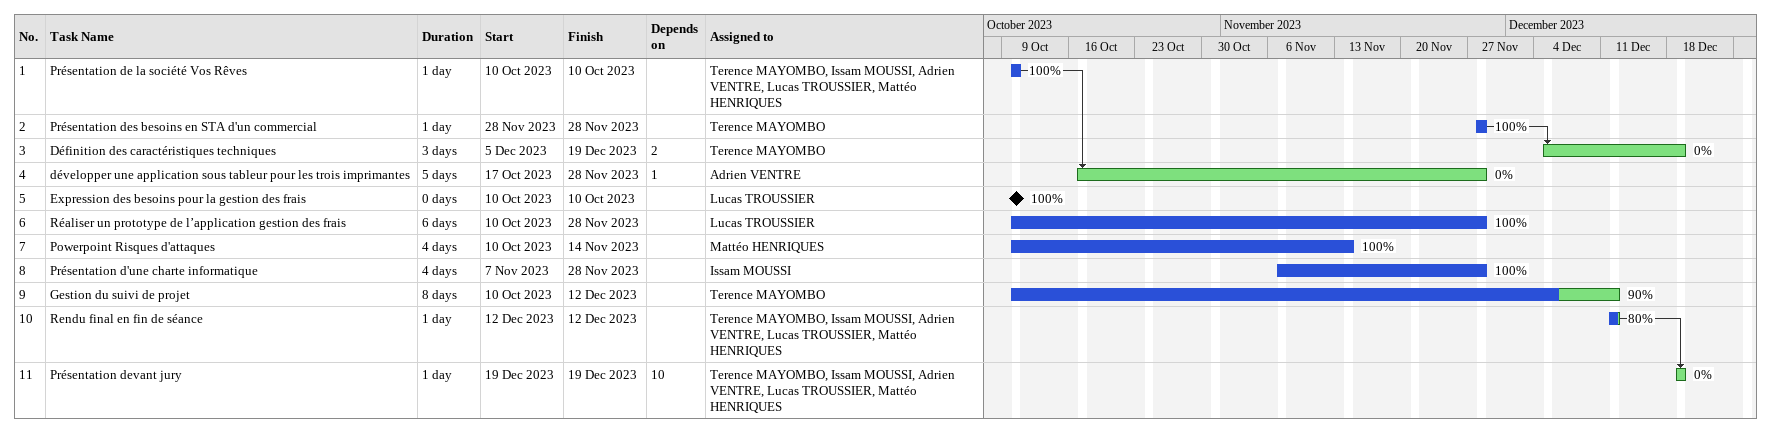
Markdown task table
| ID | Task | Duration | Start | Finish | Predecessors | Resources | % complete |
|---|---|---|---|---|---|---|---|
| 1 | Présentation de la société Vos Rêves | 1d | 2023-10-10 | 2023-10-10 |  | Terence MAYOMBO, Issam MOUSSI, Adrien VENTRE, Lucas TROUSSIER, Mattéo HENRIQUES | 100 |
| 2 | Présentation des besoins en STA d'un commercial | 1d | 2023-11-28 | 2023-11-28 |  | Terence MAYOMBO | 100 |
| 3 | Définition des caractéristiques techniques | 3d | 2023-12-05 | 2023-12-19 | 2 | Terence MAYOMBO | 0 |
| 4 | développer une application sous tableur pour les trois imprimantes | 5d | 2023-10-17 | 2023-11-28 | 1 | Adrien VENTRE | 0 |
| 5 | Expression des besoins pour la gestion des frais | 0d | 2023-10-10 | 2023-10-10 |  | Lucas TROUSSIER | 100 |
| 6 | Réaliser un prototype de l’application gestion des frais | 6d | 2023-10-10 | 2023-11-28 |  | Lucas TROUSSIER | 100 |
| 7 | Powerpoint Risques d'attaques | 4d | 2023-10-10 | 2023-11-14 |  | Mattéo HENRIQUES | 100 |
| 8 | Présentation d'une charte informatique | 4d | 2023-11-07 | 2023-11-28 |  | Issam MOUSSI | 100 |
| 9 | Gestion du suivi de projet | 8d | 2023-10-10 | 2023-12-12 |  | Terence MAYOMBO | 90 |
| 10 | Rendu final en fin de séance | 1d | 2023-12-12 | 2023-12-12 |  | Terence MAYOMBO, Issam MOUSSI, Adrien VENTRE, Lucas TROUSSIER, Mattéo HENRIQUES | 80 |
| 11 | Présentation devant jury | 1d | 2023-12-19 | 2023-12-19 | 10 | Terence MAYOMBO, Issam MOUSSI, Adrien VENTRE, Lucas TROUSSIER, Mattéo HENRIQUES | 0 |
